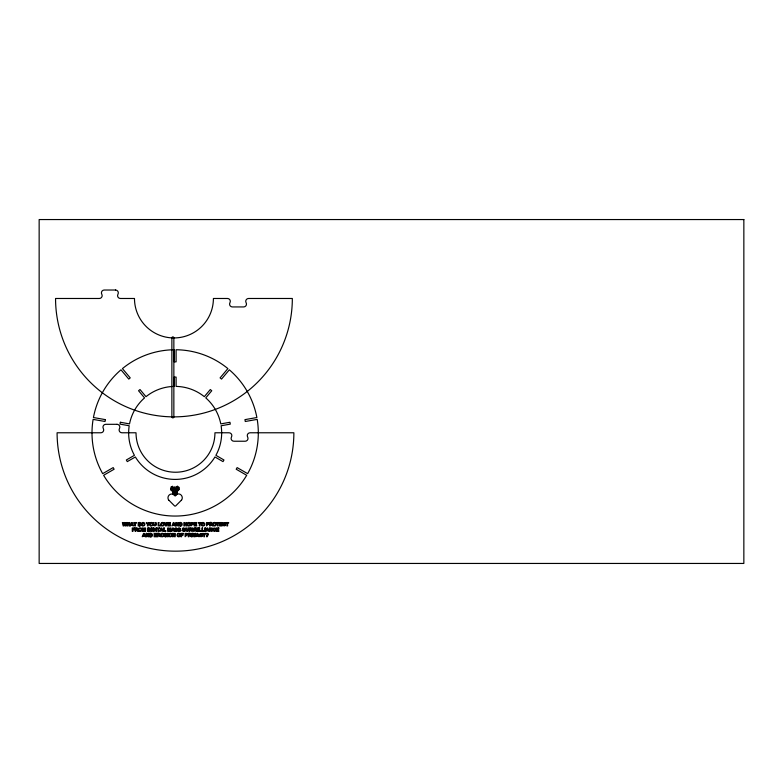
<?xml version="1.0" encoding="UTF-8"?>
<svg xmlns="http://www.w3.org/2000/svg" width="783" height="783" viewBox="0 0 783 783"><rect width="100%" height="100%" fill="white"/><g stroke="black" fill="none" stroke-linecap="round" stroke-linejoin="round"><path stroke-width="1.17" d="M151.325 535.973C152.528 534.133 149.299 532.381 150.082 536.189L151.139 536.11M149.426 530.541L149.436 528.828L148.173 528.535L148.173 530.776L149.044 530.757M181.274 500.308L175.578 506.033L174.687 506.033L168.991 500.308M140.108 525.168L140.167 523.435L138.885 523.122L138.885 525.364L139.746 525.344M181.059 525.168C182.322 523.113 178.837 521.723 179.836 525.364L180.893 525.285M172.475 488.416L172.475 490.187L174.247 491.959L174.247 494.983L175.138 495.845L176.126 494.895L177.017 487.535M173.033 489.855L173.581 486.977M207.681 534.593L207.387 534.848A1.302 1.302 0 0 0 206.829 535.719M207.857 535.2C210.607 532.655 203.081 533.262 207.808 534.29M192.53 524.042L191.659 524.081L191.659 523.122L192.628 523.201M207.975 524.052C207.524 524.522 206.673 522.741 208.121 523.201M186.667 534.867L185.796 534.906L185.796 533.947L186.579 533.967M136.868 529.367L135.841 529.396L135.841 528.535L136.761 528.545M159.047 534.769L157.97 534.809L157.97 533.947L158.89 533.957M211.381 523.954L210.304 523.984L210.304 523.122L211.224 523.132M190.954 529.367L189.917 529.396L189.917 528.535L190.837 528.545M224.878 523.641L225.563 523.484M189.985 534.779L188.948 534.809L188.948 533.947L189.868 533.957M215.002 529.054L215.677 528.897M201.691 534.466L202.366 534.309M179.659 530.805L180.021 530.16L178.172 529.044M165.82 536.218L166.192 535.572L164.342 534.456M176.087 528.476L175.666 528.887L176.381 529.239A5.843 5.843 0 0 1 176.723 529.328L177.056 529.445M179.238 528.476L178.818 528.887L179.532 529.239A5.843 5.843 0 0 1 179.875 529.328L180.207 529.445M211.547 524.434C213.485 523.573 211.606 521.615 209.619 522.555L209.619 525.931L210.304 525.931L210.441 524.522M154.535 529.024C151.873 523.161 151.295 536.668 155.259 529.533L153.791 529.533L154.574 530.531A1.116 1.116 0 0 1 152.959 530.16A1.116 1.116 0 0 1 153.214 528.603A1.116 1.116 0 0 1 154.77 528.858M176.439 530.825L176.87 530.16L175.02 529.044M184.054 530.825L184.494 530.16L182.635 529.044M183.702 528.476L183.281 528.887L183.995 529.239A5.843 5.843 0 0 1 184.338 529.328L184.671 529.445M165.409 533.889L164.988 534.3L165.702 534.642A5.843 5.843 0 0 1 166.035 534.74L166.378 534.858A1.008 1.008 0 0 1 166.955 535.778M139.443 522.555L138.2 522.555L138.2 525.931L139.482 525.931M180.403 522.555L179.15 522.555L179.15 525.931L180.442 525.931M148.731 527.967L147.488 527.967L147.488 531.344L148.77 531.344M135.978 529.934L135.841 531.344L135.156 531.344L135.156 527.967C137.152 526.812 139.1 529.523 137.084 529.846A2.408 2.408 0 0 1 137.691 530.551L138.2 531.344L136.712 530.355M190.054 529.934L189.917 531.344L189.232 531.344L189.232 527.967C191.209 526.822 193.195 529.514 191.16 529.846A2.408 2.408 0 0 1 191.766 530.551L192.275 531.344L190.788 530.355M150.649 533.38L149.406 533.38L149.406 536.756L150.688 536.756M158.107 535.347L157.97 536.756L157.285 536.756L157.285 533.38C159.252 532.205 161.239 534.955 159.213 535.259A2.408 2.408 0 0 1 159.82 535.964L160.329 536.756L158.841 535.768M189.085 535.347L188.948 536.756L188.263 536.756L188.263 533.38C190.563 532.137 192.041 535.249 190.142 535.269A2.408 2.408 0 0 1 190.798 535.964L191.306 536.756L189.799 535.729M206.918 535.885L207.505 535.885M165.556 533.321L166.848 534.339L165.683 533.889M183.731 531.403L183.095 531.236A1.047 1.047 0 0 1 182.684 530.845C182.233 529.66 183.261 530.571 183.819 530.825M179.268 531.403L178.632 531.236A1.047 1.047 0 0 1 178.221 530.845C177.77 529.66 178.798 530.571 179.356 530.825M176.116 531.403L175.48 531.236A1.047 1.047 0 0 1 175.069 530.845C174.619 529.66 175.637 530.571 176.204 530.825M165.438 536.815L164.802 536.649A1.047 1.047 0 0 1 164.391 536.257C163.931 535.073 164.959 535.983 165.526 536.238M183.976 528.476L185.15 528.926L183.848 527.908A1.155 1.155 0 0 0 182.449 529.034M179.513 528.476L180.687 528.926L179.385 527.908A1.155 1.155 0 0 0 177.976 529.034M176.361 528.476L177.535 528.926L176.234 527.908A1.155 1.155 0 0 0 174.824 529.034M224.907 524.688L225.563 524.904M215.022 530.101L215.687 530.316M201.72 535.513L202.376 535.729M174.423 495.14L174.472 491.959L173.033 490.52L173.033 487.535M175.686 490.187L174.912 489.414L174.912 486.537M211.146 524.904L212.653 525.931L212.154 525.139A2.408 2.408 0 0 0 211.518 524.404M179.229 487.31L179.229 489.414L177.017 491.636L177.017 494.357M178.24 486.752L178.681 489.747L176.792 491.636L176.792 494.464M177.907 490.52L177.575 487.643M177.575 486.086L177.575 486.977M177.242 491.411L177.242 494.279M176.459 486.429L176.459 488.083M176.459 488.749L175.911 495.071M175.686 488.083L175.686 495.287M175.138 495.835L175.138 491.636L174.139 490.638L174.139 487.75M174.022 494.817L174.022 491.851L171.81 489.639L171.81 487.085M173.474 494.464L173.474 492.409L170.586 489.639L170.586 488.083M173.249 492.292L173.249 494.357M173.033 492.076L173.033 494.279M172.475 486.204L172.475 487.75M171.252 486.537L171.252 487.202M171.252 487.868L170.811 489.747M181.392 495.355A3.935 3.935 0 0 1 181.392 500.317M175.96 494.699A3.935 3.935 0 0 1 180.893 494.836M168.883 500.317A3.846 3.846 0 0 1 169.089 495.12A3.846 3.846 0 0 1 174.296 494.905M139.452 522.408A1.879 1.879 0 0 1 141.234 524.267A1.879 1.879 0 0 1 139.501 526.166M180.413 522.408A1.879 1.879 0 0 1 182.194 524.267A1.879 1.879 0 0 1 180.462 526.166M225.103 524.845A0.998 0.998 0 0 1 223.674 524.992A0.998 0.998 0 0 1 223.576 523.563A0.998 0.998 0 0 1 225.005 523.514M225.7 524.972A1.605 1.605 0 0 1 223.282 525.501A1.605 1.605 0 0 1 223.214 523.024A1.605 1.605 0 0 1 225.661 523.426M148.741 527.82A1.879 1.879 0 0 1 150.522 529.68A1.879 1.879 0 0 1 148.79 531.579M177.839 530.424A1.37 1.37 0 0 1 176.146 531.314M177.066 529.425A1.008 1.008 0 0 1 177.643 530.365M180.99 530.424A1.37 1.37 0 0 1 179.297 531.314M180.217 529.425A1.008 1.008 0 0 1 180.795 530.365M185.454 530.424A1.37 1.37 0 0 1 183.76 531.314M184.68 529.425A1.008 1.008 0 0 1 185.258 530.365M215.217 530.257A0.998 0.998 0 0 1 213.788 530.404A0.998 0.998 0 0 1 213.69 528.975A0.998 0.998 0 0 1 215.129 528.926M215.814 530.385A1.605 1.605 0 0 1 213.397 530.913A1.605 1.605 0 0 1 213.328 528.437A1.605 1.605 0 0 1 215.775 528.838M150.659 533.233A1.879 1.879 0 0 1 152.44 535.092A1.879 1.879 0 0 1 150.708 536.991M167.151 535.836A1.37 1.37 0 0 1 165.458 536.727M164.146 534.446A1.155 1.155 0 0 1 165.536 533.38M201.916 535.67A0.998 0.998 0 0 1 200.487 535.817A0.998 0.998 0 0 1 200.379 534.388A0.998 0.998 0 0 1 201.818 534.339M202.513 535.787A1.605 1.605 0 0 1 200.096 536.326A1.605 1.605 0 0 1 200.027 533.849A1.605 1.605 0 0 1 202.464 534.251M207.417 535.875A1.126 1.126 0 0 1 207.749 535.18M155.435 524.424C155.455 526.499 152.822 524.757 154.104 522.555L153.419 522.555C151.276 526.91 158.283 526.92 156.12 522.555L155.435 522.555L155.435 524.424M187.832 529.837C187.812 531.951 185.268 530.238 186.501 527.967L185.816 527.967C183.662 532.323 190.68 532.332 188.507 527.967L187.832 527.967L187.832 529.885M187.705 534.417L185.111 536.756L185.111 533.38L187.127 533.458L187.705 534.417M193.558 523.592L190.974 525.931L190.974 522.555L192.98 522.633L193.558 523.631M209.051 523.592L206.467 525.931L206.467 522.555L208.474 522.633L209.051 523.631M105.362 419.629L105.039 421.489L93.108 419.385A83.155 83.155 0 0 0 102.671 473.656L113.163 467.598L114.112 469.232L103.62 475.291A83.155 83.155 0 0 0 246.694 475.291L236.202 469.232L237.141 467.598L247.643 473.656A83.155 83.155 0 0 0 257.206 419.385L245.275 421.489L244.952 419.629L256.883 417.525A83.155 83.155 0 0 0 229.331 369.811L221.54 379.089L220.092 377.876L227.882 368.597A83.155 83.155 0 0 0 176.097 349.747L176.097 361.863L174.218 361.863L174.218 349.747A83.155 83.155 0 0 0 122.432 368.597L130.223 377.876L128.774 379.089L120.983 369.811A83.155 83.155 0 0 0 93.431 417.525L105.362 419.629M120.357 422.272L120.024 424.132L129.195 425.756A46.51 46.51 0 0 0 134.412 455.324L126.347 459.983L127.296 461.618L135.361 456.969A46.51 46.51 0 0 0 214.953 456.969L223.018 461.618L223.967 459.983L215.902 455.324A46.51 46.51 0 0 0 221.119 425.756L230.29 424.132L229.957 422.272L220.786 423.897A46.51 46.51 0 0 0 205.772 397.881L211.753 390.746L210.314 389.533L204.324 396.668A46.51 46.51 0 0 0 176.097 386.401L176.097 377.083L174.218 377.083L174.218 386.401A46.51 46.51 0 0 0 145.99 396.668L140 389.533L138.562 390.746L144.542 397.881A46.51 46.51 0 0 0 129.528 423.897L120.357 422.272M126.141 522.555L125.623 524.913L125.026 522.555L124.213 522.555L123.597 524.874L123.088 522.555L122.383 522.555L123.195 525.931L123.939 525.931L124.605 523.406L125.28 525.931L126.004 525.931L126.826 522.555L126.141 522.555M144.865 528.682L144.189 531.344L143.534 531.344L142.868 528.682L142.868 531.344L142.232 531.344L142.232 527.967L143.25 527.967L143.866 530.267L144.473 527.967L145.501 527.967L145.501 531.344L144.865 531.344L144.865 528.682M170.322 528.682L169.657 531.344L169.001 531.344L168.325 528.682L168.325 531.344L167.689 531.344L167.689 527.967L168.717 527.967L169.324 530.267L169.931 527.967L170.958 527.967L170.958 531.344L170.322 531.344L170.322 528.682M166.799 522.555L165.967 525.05L165.115 522.555L164.371 522.555L165.575 525.931L166.309 525.931L167.523 522.555L166.799 522.555M194.722 527.967L193.89 530.463L193.039 527.967L192.295 527.967L193.509 531.344L194.233 531.344L195.447 527.967L194.722 527.967M195.065 533.38L194.233 535.875L193.381 533.38L192.638 533.38L193.851 536.756L194.576 536.756L195.789 533.38L195.065 533.38M131.25 525.168L130.242 525.931L131.564 522.555L132.288 522.555L133.639 525.931L131.25 525.168M131.916 523.338L131.456 524.6L132.376 524.6L131.916 523.338M143.24 535.993L142.232 536.756L143.553 533.38L144.278 533.38L145.628 536.756L143.24 535.993M143.906 534.163L143.446 535.415L144.375 535.415L143.906 534.163M160.75 530.58L159.742 531.344L161.063 527.967L161.787 527.967L163.138 531.344L160.75 530.58M161.415 528.75L160.955 530.003L161.885 530.003L161.415 528.75M172.994 525.168L171.986 525.931L173.307 522.555L174.032 522.555L175.382 525.931L172.994 525.168M173.66 523.338L173.2 524.6L174.129 524.6L173.66 523.338M172.299 530.58L171.291 531.344L172.612 527.967L173.337 527.967L174.687 531.344L172.299 530.58M172.965 528.75L172.505 530.003L173.434 530.003L172.965 528.75M196.797 535.993L195.799 536.756L197.11 533.38L197.835 533.38L199.185 536.756L196.797 535.993M197.463 534.163L197.013 535.415L197.933 535.415L197.463 534.163M206.692 530.58L205.694 531.344L207.006 527.967L207.73 527.967L209.081 531.344L206.692 530.58M207.358 528.75L206.908 530.003L207.828 530.003L207.358 528.75M148.623 522.555L147.85 523.886L147.047 522.555L146.255 522.555L147.488 524.512L147.488 525.931L148.173 525.931L148.173 524.512L149.416 522.555L148.623 522.555M204.989 533.38L204.206 534.711L203.414 533.38L202.611 533.38L203.854 535.337L203.854 536.756L204.529 536.756L204.529 535.337L205.772 533.38L204.989 533.38M743.85 219.553L39.15 219.553L39.15 563.447L743.85 563.447L743.85 219.553M115.502 290.023L104.227 290.023A2.819 2.819 0 0 0 101.79 294.251A2.819 2.819 0 0 1 99.353 298.48L55.554 298.48A118.39 118.39 0 0 0 173.943 416.869A118.39 118.39 0 0 0 292.333 298.48L248.544 298.48A2.819 2.819 0 0 0 246.107 302.708A2.819 2.819 0 0 1 243.66 306.936L232.385 306.936A2.819 2.819 0 0 1 229.948 302.708A2.819 2.819 0 0 0 227.501 298.48L213.407 298.48A39.463 39.463 0 0 1 173.943 337.943A39.463 39.463 0 0 1 134.48 298.48L120.386 298.48A2.819 2.819 0 0 1 117.949 294.251A2.819 2.819 0 0 0 115.502 290.023M117.039 424.317L105.764 424.317A2.819 2.819 0 0 0 103.327 428.546A2.819 2.819 0 0 1 100.88 432.774L57.09 432.774A118.39 118.39 0 0 0 175.48 551.163A118.39 118.39 0 0 0 293.87 432.774L250.08 432.774A2.819 2.819 0 0 0 247.634 437.002A2.819 2.819 0 0 1 245.196 441.23L233.921 441.23A2.819 2.819 0 0 1 231.474 437.002A2.819 2.819 0 0 0 229.037 432.774L214.943 432.774A39.463 39.463 0 0 1 175.48 472.237A39.463 39.463 0 0 1 136.017 432.774L121.923 432.774A2.819 2.819 0 0 1 119.476 428.546A2.819 2.819 0 0 0 117.039 424.317M127.864 522.555L127.179 522.555L127.179 525.931L127.864 525.931L127.864 524.453L129.195 524.453L129.195 525.931L129.88 525.931L129.88 522.555L129.195 522.555L129.195 523.886L127.864 523.886L127.864 522.555M136.448 522.555L133.756 522.555L133.756 523.122L134.764 523.122L134.764 525.931L135.449 525.931L135.449 523.122L136.448 523.122L136.448 522.555M158.851 522.574L158.176 522.574L158.176 525.931L160.554 525.931L160.554 525.364L158.851 525.364L158.851 522.574M170.371 522.555L167.865 522.555L167.865 525.931L170.44 525.931L170.44 525.364L168.551 525.364L168.551 524.444L170.254 524.444L170.254 523.876L168.551 523.876L168.551 523.122L170.371 523.122L170.371 522.555M176.42 522.555L175.754 522.555L175.754 525.931L176.39 525.931L176.39 523.729L177.751 525.931L178.436 525.931L178.436 522.555L177.8 522.555L177.8 524.806L176.42 522.555M184.573 522.555L183.888 522.555L183.888 525.931L184.573 525.931L184.573 524.453L185.904 524.453L185.904 525.931L186.589 525.931L186.589 522.555L185.904 522.555L185.904 523.886L184.573 523.886L184.573 522.555M196.631 522.555L194.125 522.555L194.125 525.931L196.699 525.931L196.699 525.364L194.81 525.364L194.81 524.444L196.504 524.444L196.504 523.876L194.81 523.876L194.81 523.122L196.631 523.122L196.631 522.555M201.035 522.555L198.344 522.555L198.344 523.122L199.352 523.122L199.352 525.931L200.027 525.931L200.027 523.122L201.035 523.122L201.035 522.555M219.152 522.555L216.46 522.555L216.46 523.122L217.468 523.122L217.468 525.931L218.144 525.931L218.144 523.122L219.152 523.122L219.152 522.555M222.098 522.555L219.592 522.555L219.592 525.931L222.166 525.931L222.166 525.364L220.268 525.364L220.268 524.444L221.971 524.444L221.971 523.876L220.268 523.876L220.268 523.122L222.098 523.122L222.098 522.555M228.597 522.555L225.915 522.555L225.915 523.122L226.913 523.122L226.913 525.931L227.599 525.931L227.599 523.122L228.597 523.122L228.597 522.555M134.588 527.967L132.268 527.967L132.268 531.344L132.953 531.344L132.953 529.905L134.363 529.905L134.363 529.337L132.953 529.337L132.953 528.535L134.588 528.535L134.588 527.967M151.559 527.967L150.884 527.967L150.884 531.344L151.559 531.344L151.559 527.967M156.551 527.967L155.866 527.967L155.866 531.344L156.551 531.344L156.551 527.967M159.654 527.967L156.962 527.967L156.962 528.535L157.96 528.535L157.96 531.344L158.646 531.344L158.646 528.535L159.654 528.535L159.654 527.967M164.205 527.987L163.52 527.987L163.52 531.344L165.898 531.344L165.898 530.776L164.205 530.776L164.205 527.987M198.305 527.967L195.799 527.967L195.799 531.344L198.373 531.344L198.373 530.776L196.474 530.776L196.474 529.856L198.177 529.856L198.177 529.288L196.474 529.288L196.474 528.535L198.305 528.535L198.305 527.967M199.645 527.987L198.97 527.987L198.97 531.344L201.348 531.344L201.348 530.776L199.645 530.776L199.645 527.987M202.533 527.987L201.857 527.987L201.857 531.344L204.236 531.344L204.236 530.776L202.533 530.776L202.533 527.987M205.381 527.967L204.696 527.967L204.696 531.344L205.381 531.344L205.381 527.967M210.118 527.967L209.453 527.967L209.453 531.344L210.089 531.344L210.089 529.142L211.449 531.344L212.134 531.344L212.134 527.967L211.498 527.967L211.498 530.218L210.118 527.967M218.78 527.967L216.274 527.967L216.274 531.344L218.849 531.344L218.849 530.776L216.95 530.776L216.95 529.856L218.653 529.856L218.653 529.288L216.95 529.288L216.95 528.535L218.78 528.535L218.78 527.967M146.666 533.38L146 533.38L146 536.756L146.636 536.756L146.636 534.554L147.997 536.756L148.682 536.756L148.682 533.38L148.046 533.38L148.046 535.631L146.666 533.38M156.639 533.38L154.134 533.38L154.134 536.756L156.698 536.756L156.698 536.189L154.809 536.189L154.809 535.269L156.512 535.269L156.512 534.701L154.809 534.701L154.809 533.947L156.639 533.947L156.639 533.38M168.179 533.38L167.503 533.38L167.503 536.756L168.179 536.756L168.179 533.38M173.18 533.38L172.514 533.38L172.514 536.756L173.151 536.756L173.151 534.554L174.511 536.756L175.196 536.756L175.196 533.38L174.57 533.38L174.57 535.631L173.18 533.38M183.232 533.38L180.912 533.38L180.912 536.756L181.597 536.756L181.597 535.318L183.007 535.318L183.007 534.75L181.597 534.75L181.597 533.947L183.232 533.947L183.232 533.38M192.334 533.38L191.649 533.38L191.649 536.756L192.334 536.756L192.334 533.38M207.564 536.11L206.918 536.756L207.564 536.11M173.855 416.85L173.855 337.894A0.989 0.989 0 0 0 172.847 336.905A0.989 0.989 0 0 0 171.878 337.943L171.878 416.869A0.989 0.989 0 0 0 172.877 417.858A0.989 0.989 0 0 0 173.855 416.85M142.212 525.736A1.772 1.772 0 0 0 144.894 524.248A1.772 1.772 0 0 0 142.271 522.662A1.772 1.772 0 0 0 142.212 525.736M142.467 525.197A1.155 1.155 0 0 0 144.258 524.316A1.155 1.155 0 0 0 142.604 523.21A1.155 1.155 0 0 0 142.467 525.197M150.346 525.736A1.772 1.772 0 0 0 153.037 524.248A1.772 1.772 0 0 0 150.414 522.662A1.772 1.772 0 0 0 150.346 525.736M150.61 525.197A1.155 1.155 0 0 0 152.401 524.316A1.155 1.155 0 0 0 150.747 523.21A1.155 1.155 0 0 0 150.61 525.197M161.641 525.736A1.772 1.772 0 0 0 164.322 524.248A1.772 1.772 0 0 0 161.699 522.662A1.772 1.772 0 0 0 161.641 525.736M161.895 525.197A1.155 1.155 0 0 0 163.686 524.316A1.155 1.155 0 0 0 162.032 523.21A1.155 1.155 0 0 0 161.895 525.197M187.891 525.736A1.772 1.772 0 0 0 190.582 524.248A1.772 1.772 0 0 0 187.949 522.662A1.772 1.772 0 0 0 187.891 525.736M188.155 525.197A1.155 1.155 0 0 0 189.946 524.316A1.155 1.155 0 0 0 188.282 523.21A1.155 1.155 0 0 0 188.155 525.197M202.073 525.736A1.772 1.772 0 0 0 204.754 524.248A1.772 1.772 0 0 0 202.131 522.662A1.772 1.772 0 0 0 202.073 525.736M202.327 525.197A1.155 1.155 0 0 0 204.118 524.316A1.155 1.155 0 0 0 202.464 523.21A1.155 1.155 0 0 0 202.327 525.197M213.622 525.736A1.772 1.772 0 0 0 216.314 524.248A1.772 1.772 0 0 0 213.681 522.662A1.772 1.772 0 0 0 213.622 525.736M213.886 525.197A1.155 1.155 0 0 0 215.677 524.316A1.155 1.155 0 0 0 214.013 523.21A1.155 1.155 0 0 0 213.886 525.197M139.159 531.148A1.772 1.772 0 0 0 141.85 529.66A1.772 1.772 0 0 0 139.217 528.075A1.772 1.772 0 0 0 139.159 531.148M139.423 530.61A1.155 1.155 0 0 0 141.214 529.729A1.155 1.155 0 0 0 139.56 528.613A1.155 1.155 0 0 0 139.423 530.61M161.288 536.551A1.772 1.772 0 0 0 163.98 535.073A1.772 1.772 0 0 0 161.347 533.487A1.772 1.772 0 0 0 161.288 536.551M161.552 536.022A1.155 1.155 0 0 0 163.344 535.141A1.155 1.155 0 0 0 161.689 534.026A1.155 1.155 0 0 0 161.552 536.022M169.431 536.551A1.772 1.772 0 0 0 172.113 535.073A1.772 1.772 0 0 0 169.49 533.487A1.772 1.772 0 0 0 169.431 536.551M169.686 536.022A1.155 1.155 0 0 0 171.487 535.141A1.155 1.155 0 0 0 169.823 534.026A1.155 1.155 0 0 0 169.686 536.022M177.829 536.551A1.772 1.772 0 0 0 180.521 535.073A1.772 1.772 0 0 0 177.888 533.487A1.772 1.772 0 0 0 177.829 536.551M178.093 536.022A1.155 1.155 0 0 0 179.884 535.141A1.155 1.155 0 0 0 178.23 534.026A1.155 1.155 0 0 0 178.093 536.022"/></g></svg>
